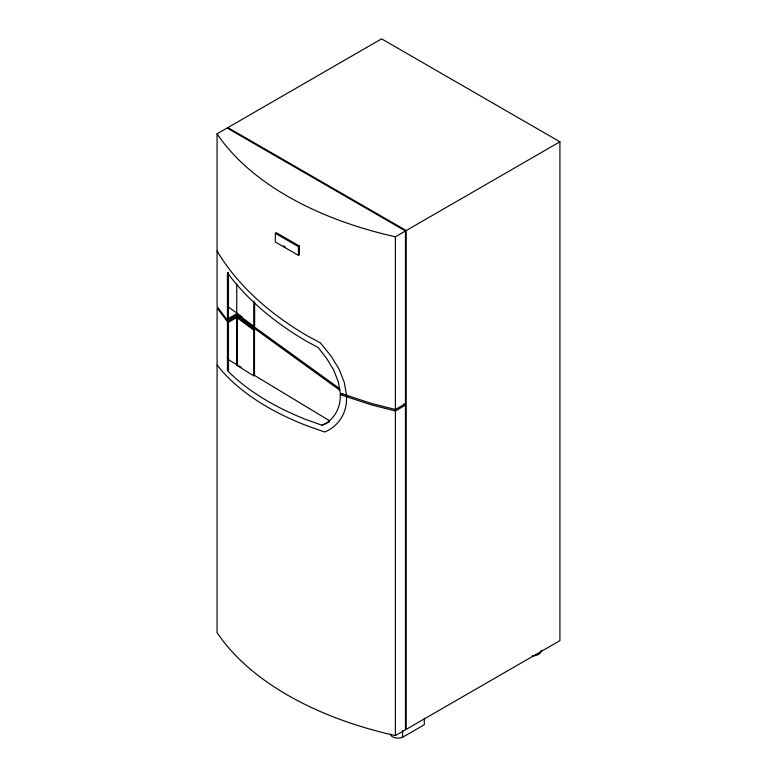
<?xml version="1.0" encoding="UTF-8"?>
<svg xmlns="http://www.w3.org/2000/svg" width="777" height="777" viewBox="0 0 777 777"><rect width="100%" height="100%" fill="white"/><g stroke="black" fill="none" stroke-linecap="round" stroke-linejoin="round"><path stroke-width="1.17" d="M342.832 393.444L340.229 394.638C341.016 407.459 334.081 420.308 322.047 425.272L306.507 419.726A314.277 162.519 -3.8 0 1 227.447 370.551L227.447 321.717L217.084 307.983L217.084 632.643A311.762 179.992 0 0 0 395.406 735.605L405.448 729.797L405.448 405.128L403.35 403.923M228.457 273.494L228.457 318.531L237.267 313.442L237.267 314.598L227.447 320.27L217.084 306.526L217.084 133.829L227.137 128.03L405.448 230.983L405.448 403.681L395.406 409.479L371.61 403.496L340.258 393.201L338.325 381.886L333.663 369.978L326.612 358.42L318.22 347.542L306.507 341.22A314.277 198.883 4.2 0 1 227.447 272.892L228.457 272.309M275.33 233.314L276.34 232.731L299.446 246.076L299.446 254.769L298.436 255.361L275.33 242.016L275.33 233.314L298.436 246.659L299.446 246.076M227.447 321.717L237.267 316.045L237.267 364.996L236.781 365.277L253.749 375.835L254.497 375.408L254.497 329.671L237.267 317.21L228.457 322.3L228.457 369.969L227.447 370.551M217.084 133.829A311.762 179.992 0 0 0 395.406 236.781L405.448 230.983M406.206 230.546L559.916 141.802L559.916 640.627L406.206 729.36L406.206 230.546L227.884 127.593L381.594 38.85L559.916 141.802M253.749 375.835L253.749 330.108L254.497 329.671M340.229 394.638L371.61 404.953L395.406 410.936L405.448 405.128M390.472 734.012A7.547 4.351 0 0 0 394.823 737.742A7.547 4.351 0 0 0 402.573 737.256L424.291 724.727L424.291 718.201M322.047 425.272L329.477 421.843M236.752 284.1L236.752 313.791L237.383 313.519M236.752 313.791L253.72 326.408L254.633 326L254.633 302.068M228.176 359.498L237.267 364.996M238.286 365.608L241.326 367.443M254.497 375.408L329.516 420.736M283.382 245.853L285.392 247.115M227.797 306.585L242.171 316.987M237.267 314.598L339.811 388.782M235.373 314.675L339.792 390.219M346.338 394.949L348.096 396.221L346.455 396.979C347.455 412.024 338.733 426.456 324.66 432.002L306.507 425.592A314.471 161.839 -3.9 0 1 217.084 364.996M253.749 330.108L236.781 317.492L236.781 365.277M346.561 395.571L344.328 382.507L339.083 369.133L331.128 356.167L320.512 342.987L306.507 335.373A314.481 199.689 4.4 0 1 217.084 250.961M402.573 730.739L402.573 737.256M395.406 236.781L395.406 409.479M395.406 410.936L395.406 735.596M298.436 246.659L298.436 255.361M253.72 301.282L253.72 326.408M227.447 272.892L227.447 320.27M541.132 650.32A8.877 5.128 0 0 1 532.284 655.895"/></g></svg>
